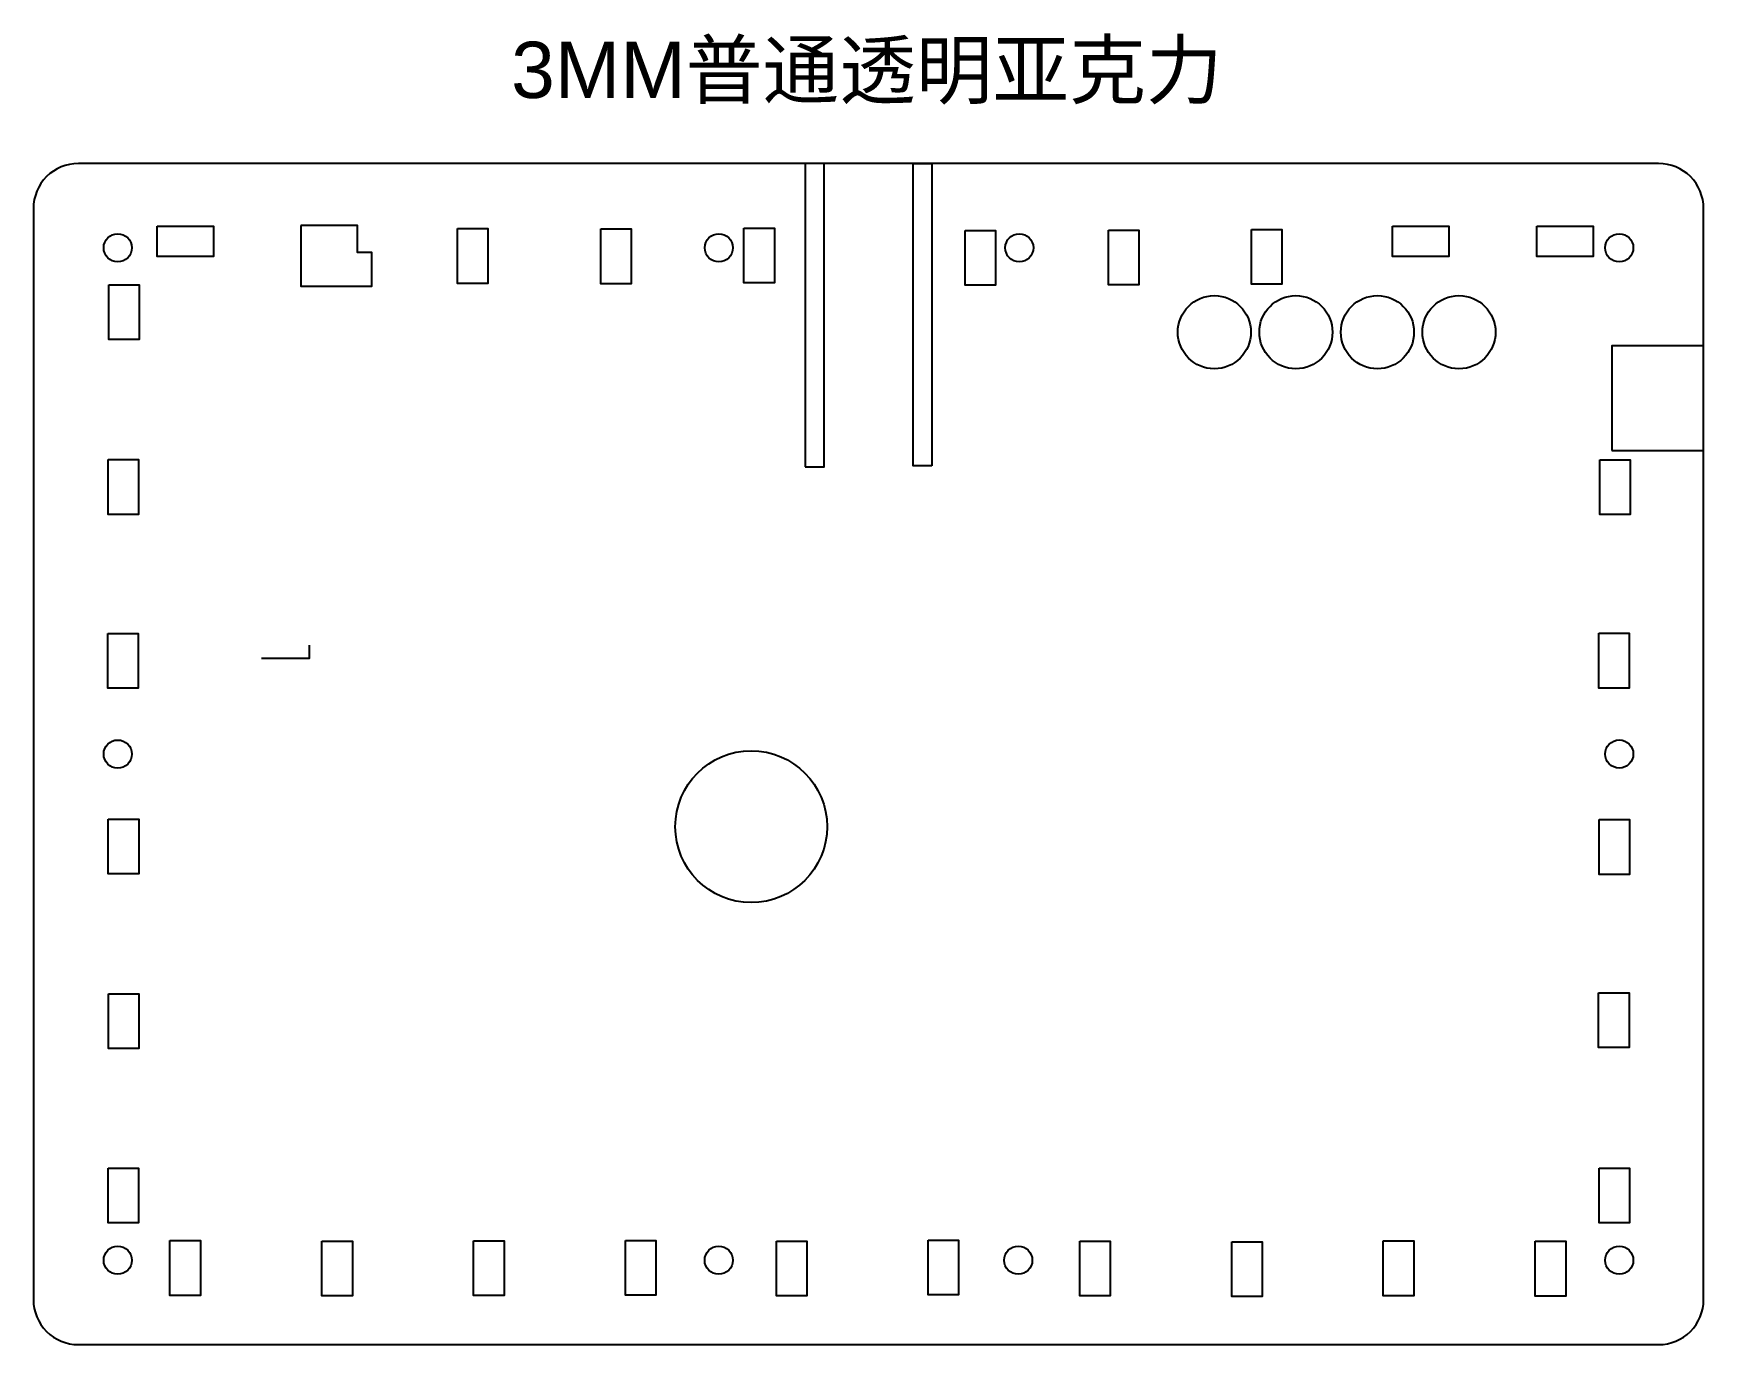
# Model space of a CAD drawing. Header units: millimetres. Extents: x 0 to 297, y 0 to 233.
import ezdxf

# ---------------------------------------------------------------- set-up
doc = ezdxf.new("R2010")
doc.units = ezdxf.units.MM
doc.styles.get("Standard").update_dxf_attribs({"font": 'arial.ttf'})

msp = doc.modelspace()

# ---------------------------------------------------------------- linework, layer by layer
msp.add_lwpolyline([(8, 210), (8, 210, 0.414214), (0, 202), (0, 8, 0.414214), (8, 0), (289, 0, 0.414214), (297, 8), (297, 202, 0.414214), (289, 210)], format="xyb", close=True)
for points in [[(137.25, 156.04), (140.61, 156.04), (140.61, 210), (137.25, 210), (137.25, 156.04)], [(159.77, 156.23), (156.44, 156.23), (156.44, 210), (159.77, 210), (159.77, 156.23)], [(22, 198.83), (32.01, 198.83), (32.01, 193.44), (22, 193.44), (22, 198.83)], [(47.53, 198.97), (47.53, 188.19), (60.17, 188.19), (60.17, 194.18), (57.61, 194.18), (57.61, 198.97), (47.53, 198.97)], [(75.4, 198.41), (80.81, 198.41), (80.81, 188.67), (75.4, 188.67), (75.4, 198.41)], [(100.89, 198.36), (106.3, 198.36), (106.3, 188.62), (100.89, 188.62), (100.89, 198.36)], [(126.35, 198.49), (131.77, 198.49), (131.77, 188.75), (126.35, 188.75), (126.35, 198.49)], [(165.69, 198.09), (171.11, 198.09), (171.11, 188.35), (165.69, 188.35), (165.69, 198.09)], [(191.15, 198.16), (196.57, 198.16), (196.57, 188.42), (191.15, 188.42), (191.15, 198.16)], [(216.62, 198.26), (222.03, 198.26), (222.03, 188.52), (216.62, 188.52), (216.62, 198.26)], [(241.69, 198.87), (251.69, 198.87), (251.69, 193.48), (241.69, 193.48), (241.69, 198.87)], [(267.36, 198.87), (277.36, 198.87), (277.36, 193.48), (267.36, 193.48), (267.36, 198.87)], [(13.41, 188.42), (18.82, 188.42), (18.82, 178.69), (13.41, 178.69), (13.41, 188.42)], [(280.71, 158.99), (297, 158.99), (297, 177.57), (280.71, 177.57), (280.71, 158.99)], [(13.27, 157.35), (18.69, 157.35), (18.69, 147.61), (13.27, 147.61), (13.27, 157.35)], [(278.52, 157.32), (283.94, 157.32), (283.94, 147.58), (278.52, 147.58), (278.52, 157.32)], [(13.23, 126.45), (18.65, 126.45), (18.65, 116.72), (13.23, 116.72), (13.23, 126.45)], [(278.36, 126.47), (283.78, 126.47), (283.78, 116.73), (278.36, 116.73), (278.36, 126.47)], [(40.54, 122.04), (49.1, 122.04), (49.1, 124.35)], [(13.3, 93.42), (18.72, 93.42), (18.72, 83.68), (13.3, 83.68), (13.3, 93.42)], [(278.44, 93.34), (283.85, 93.34), (283.85, 83.6), (278.44, 83.6), (278.44, 93.34)], [(13.33, 62.38), (18.75, 62.38), (18.75, 52.64), (13.33, 52.64), (13.33, 62.38)], [(278.34, 62.57), (283.75, 62.57), (283.75, 52.83), (278.34, 52.83), (278.34, 62.57)], [(13.3, 31.38), (18.71, 31.38), (18.71, 21.64), (13.3, 21.64), (13.3, 31.38)], [(278.43, 31.37), (283.85, 31.37), (283.85, 21.64), (278.43, 21.64), (278.43, 31.37)], [(24.29, 18.48), (29.71, 18.48), (29.71, 8.74), (24.29, 8.74), (24.29, 18.48)], [(51.31, 18.4), (56.73, 18.4), (56.73, 8.67), (51.31, 8.67), (51.31, 18.4)], [(78.28, 18.45), (83.7, 18.45), (83.7, 8.71), (78.28, 8.71), (78.28, 18.45)], [(105.28, 18.5), (110.69, 18.5), (110.69, 8.76), (105.28, 8.76), (105.28, 18.5)], [(132.14, 18.4), (137.56, 18.4), (137.56, 8.66), (132.14, 8.66), (132.14, 18.4)], [(159.11, 18.58), (164.53, 18.58), (164.53, 8.84), (159.11, 8.84), (159.11, 18.58)], [(186.08, 18.38), (191.5, 18.38), (191.5, 8.64), (186.08, 8.64), (186.08, 18.38)], [(213.1, 18.28), (218.52, 18.28), (218.52, 8.54), (213.1, 8.54), (213.1, 18.28)], [(240.04, 18.43), (245.46, 18.43), (245.46, 8.69), (240.04, 8.69), (240.04, 18.43)], [(267.06, 18.36), (272.48, 18.36), (272.48, 8.62), (267.06, 8.62), (267.06, 18.36)]]:
    msp.add_lwpolyline(points)
for centre, radius in [((15, 195), 2.5), ((121.89, 195), 2.5), ((175.32, 195), 2.5), ((282, 195), 2.5), ((210, 180), 6.5), ((224.5, 180), 6.5), ((239, 180), 6.5), ((253.5, 180), 6.5), ((15, 104.99), 2.5), ((282, 105), 2.5), ((127.64, 92.08), 13.5), ((15, 15), 2.5), ((121.87, 15), 2.5), ((175.13, 15), 2.5), ((282, 15), 2.5)]:
    msp.add_circle(centre, radius)

# ---------------------------------------------------------------- texts
at = {"insert": (84.95, 231.64), "char_height": 10, "attachment_point": 1}
msp.add_mtext_dynamic_manual_height_columns('3MM{\\fSimSun|b0|i0|c134|p2;普通透明亚克力}', width=134.715, gutter_width=12.5, heights=[18.72], dxfattribs=at)

doc.saveas('drawing.dxf')
